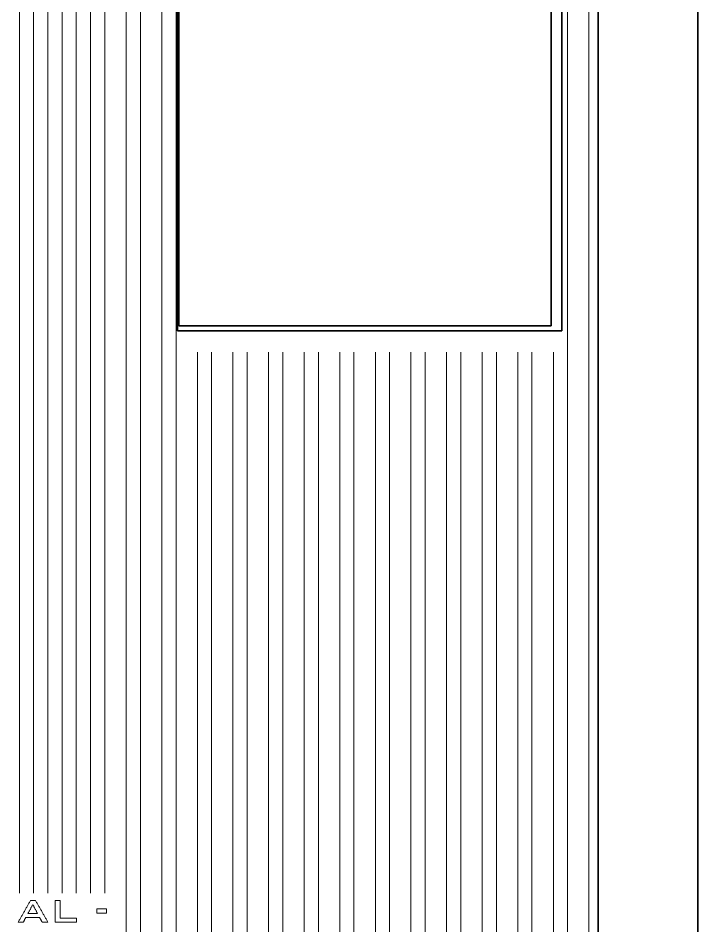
# Model space of a CAD drawing. Header units: millimetres. Extents: x 101 to 1819, y 134 to 1482.
# Drawn here: x 402.8 to 498.3, y 1098.3 to 1225.8 of the extents above; entities that cross this region are included whole.
import ezdxf

# ---------------------------------------------------------------- set-up
doc = ezdxf.new("R2010")
doc.units = ezdxf.units.MM
doc.layers.add('1', color=7, linetype='Continuous', lineweight=18)

msp = doc.modelspace()

# ---------------------------------------------------------------- linework, layer by layer
at = {"layer": '1', "color": 0, "linetype": 'Continuous', "lineweight": 15}
for p, q in [((412.99, 1298.09), (412.99, 1102.92)), ((414.99, 1298.09), (414.99, 1102.92)), ((417.99, 1298.09), (417.99, 968.91)), ((419.99, 1298.09), (419.99, 968.91)), ((422.99, 1298.09), (422.99, 968.91)), ((424.99, 1298.09), (424.99, 968.91)), ((479.99, 1298.09), (479.99, 969.26)), ((482.99, 970.51), (482.99, 1298.1)), ((410.99, 1245.63), (410.99, 1102.92)), ((408.99, 1240.68), (408.99, 1102.92)), ((406.99, 1237.27), (406.99, 1102.92)), ((404.99, 1235.07), (404.99, 1102.92)), ((402.99, 1232.86), (402.99, 1102.92)), ((427.99, 1178.89), (427.99, 968.91)), ((429.99, 1178.89), (429.99, 968.91)), ((432.99, 1178.89), (432.99, 968.91)), ((434.99, 1178.89), (434.99, 968.91)), ((437.99, 1178.89), (437.99, 968.91)), ((439.99, 1178.89), (439.99, 968.91)), ((442.99, 1178.9), (442.99, 968.91)), ((444.99, 1178.89), (444.99, 968.91)), ((447.99, 1178.89), (447.99, 968.91)), ((449.99, 1178.89), (449.99, 968.91)), ((452.99, 1178.89), (452.99, 968.91)), ((454.99, 1178.89), (454.99, 968.91)), ((457.99, 1178.89), (457.99, 968.91)), ((459.99, 1178.89), (459.99, 968.28)), ((462.99, 1178.89), (462.99, 963.87)), ((464.99, 1178.89), (464.99, 964.36)), ((467.99, 1178.89), (467.99, 965.15)), ((469.99, 1178.89), (469.99, 965.74)), ((472.99, 1178.89), (472.99, 966.68)), ((474.99, 1178.89), (474.99, 967.37)), ((477.99, 1178.89), (477.99, 968.47)), ((408, 1101.92), (408, 1098.85)), ((408.71, 1101.92), (408.71, 1099.43)), ((413.87, 1100.74), (413.87, 1100.13)), ((415.25, 1100.74), (415.25, 1100.13)), ((411.02, 1099.43), (411.02, 1098.85))]:
    msp.add_line(p, q, dxfattribs=at)
at = {"layer": '1', "color": 0, "linetype": 'Continuous', "lineweight": 35}
for p, q in [((484.29, 1298.09), (484.29, 926.74)), ((498.29, 1298.09), (498.29, 926.74)), ((425.18, 1181.9), (425.18, 1269.9)), ((425.39, 1269.4), (425.39, 1182.6)), ((477.69, 1182.6), (477.69, 1269.4)), ((479.18, 1181.9), (479.18, 1269.9)), ((425.18, 1181.9), (479.18, 1181.9)), ((425.39, 1182.6), (477.69, 1182.6))]:
    msp.add_line(p, q, dxfattribs=at)
at = {"layer": '1', "color": 0, "linetype": 'Continuous', "lineweight": 15}
for points in [[(402.82, 1098.85), (404.56, 1101.92)], [(404.88, 1101.33), (404.19, 1100.08)], [(404.56, 1101.92), (405.25, 1101.92)], [(405.54, 1100.08), (404.88, 1101.33)], [(405.25, 1101.92), (407.01, 1098.85)], [(408, 1101.92), (408.71, 1101.92)], [(404.19, 1100.08), (405.54, 1100.08)], [(413.87, 1100.74), (415.25, 1100.74)], [(415.25, 1100.13), (413.87, 1100.13)], [(403.53, 1098.85), (402.82, 1098.85)], [(403.89, 1099.52), (403.53, 1098.85)], [(405.84, 1099.52), (403.89, 1099.52)], [(406.21, 1098.85), (405.84, 1099.52)], [(407.01, 1098.85), (406.21, 1098.85)], [(411.02, 1098.85), (408, 1098.85)], [(408.71, 1099.43), (411.02, 1099.43)]]:
    msp.add_open_spline(points, degree=1, dxfattribs=at)

doc.saveas('drawing.dxf')
